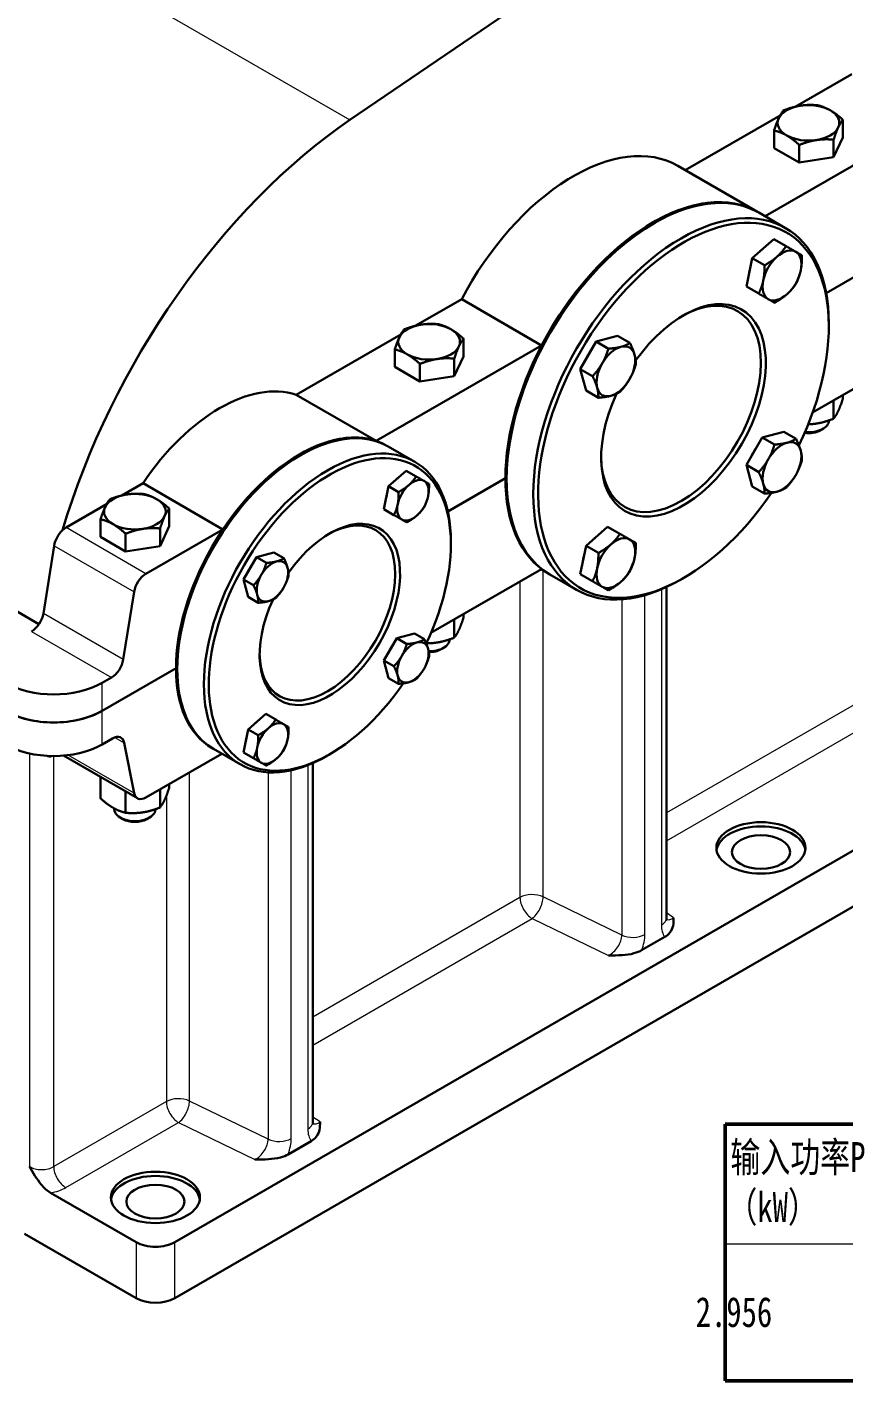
# Model space of a CAD drawing. Header units: millimetres. Extents: x -89 to 1313, y -72 to 900.
# Drawn here: x 766.1 to 861.4, y 142.7 to 300.9 of the extents above; entities that cross this region are included whole.
import ezdxf

# ---------------------------------------------------------------- set-up
doc = ezdxf.new("R2010")
doc.units = ezdxf.units.MM
for name, color, linetype, lineweight in [('PDF_细实线', 7, 'Continuous', 15), ('可见 (ISO)', 7, 'Continuous', 30), ('可见窄的 (ISO)', 7, 'Continuous', 9), ('粗实线层', 7, 'Continuous', 50)]:
    doc.layers.add(name, color=color, linetype=linetype, lineweight=lineweight)

msp = doc.modelspace()

# ---------------------------------------------------------------- linework, layer by layer
at = {"layer": 'PDF_细实线', "color": 0, "ltscale": 3}
msp.add_line((847.5882, 158.7127), (978.577, 158.7127), dxfattribs=at)
at = {"layer": '可见 (ISO)'}
for p, q in [((873.0321, 337.2472), (803.7648, 290.0097)), ((855.771, 291.5555), (862.3686, 295.3646)), ((842.9237, 284.1381), (853.9935, 290.5293)), ((852.2575, 278.7492), (871.7025, 289.9758)), ((861.3238, 287.9694), (861.3238, 290.0258)), ((853.2932, 286.7271), (853.2932, 288.7834)), ((861.3238, 287.9694), (860.2479, 285.6512)), ((856.2326, 285.03), (853.2932, 286.7271)), ((856.2326, 285.03), (856.2326, 287.0864)), ((860.2479, 285.6512), (860.2479, 287.7075)), ((860.2479, 285.6512), (856.2326, 285.03)), ((842.0374, 284.6498), (851.3712, 279.2609)), ((851.3712, 279.2609), (851.5126, 279.1793)), ((854.6239, 277.383), (851.5126, 279.1793)), ((850.729, 273.8582), (853.2527, 276.0962)), ((853.2527, 276.0962), (854.6911, 275.2657)), ((850.0527, 270.5536), (850.729, 273.8582)), ((850.729, 273.8582), (852.1674, 273.0278)), ((859.3679, 269.7905), (867.8091, 274.664)), ((859.3679, 269.7905), (867.8091, 274.664)), ((850.0527, 270.5536), (851.4911, 269.7232)), ((811.4708, 265.9787), (816.8113, 269.0621)), ((816.8113, 269.0621), (826.1451, 263.6732)), ((859.6773, 265.8866), (859.6773, 266.2132)), ((797.4911, 257.9076), (809.6933, 264.9525)), ((817.0236, 262.3927), (817.0236, 264.449)), ((830.6527, 260.9147), (832.5003, 264.1147)), ((832.5003, 264.1147), (835.024, 264.791)), ((832.5003, 264.1147), (833.9386, 263.2843)), ((835.024, 264.791), (836.4624, 263.9605)), ((806.8249, 252.5187), (826.1451, 263.6732)), ((808.993, 261.1504), (808.993, 263.2067)), ((857.7899, 255.8154), (871.7025, 263.8479)), ((811.9324, 259.4533), (808.993, 261.1504)), ((811.9324, 259.4533), (811.9324, 261.5096)), ((817.0236, 262.3927), (815.9477, 260.0745)), ((815.9477, 260.0745), (815.9477, 262.1308)), ((815.9477, 260.0745), (811.9324, 259.4533)), ((830.6527, 260.9147), (832.0911, 260.0843)), ((831.329, 258.391), (830.6527, 260.9147)), ((797.4911, 257.9076), (806.8249, 252.5187)), ((831.329, 258.391), (832.7674, 257.5605)), ((861.3238, 257.8558), (861.3238, 257.4337)), ((860.2479, 257.2346), (860.2479, 255.1155)), ((859.7085, 254.9146), (859.7085, 254.9084)), ((851.9003, 252.9141), (854.424, 253.5904)), ((854.424, 253.5904), (855.8624, 252.7599)), ((858.7021, 253.7533), (859.0057, 253.9287)), ((808.0762, 251.9551), (808.2176, 251.8735)), ((811.3289, 250.0772), (808.2176, 251.8735)), ((850.0527, 249.7141), (851.9003, 252.9141)), ((851.9003, 252.9141), (853.3386, 252.0837)), ((808.2803, 247.2185), (810.3309, 249.0368)), ((810.3309, 249.0368), (811.4961, 248.3641)), ((850.0527, 249.7141), (851.4911, 248.8837)), ((850.729, 247.1904), (850.0527, 249.7141)), ((777.1054, 246.1379), (779.5936, 247.5745)), ((779.5936, 247.5745), (788.9274, 242.1856)), ((807.7309, 244.5335), (808.2803, 247.2185)), ((808.2803, 247.2185), (809.4455, 246.5458)), ((815.1824, 244.2799), (821.9178, 248.1687)), ((815.1824, 244.2799), (821.9178, 248.1687)), ((850.729, 247.1904), (852.1674, 246.3599)), ((770.606, 242.3854), (775.3279, 245.1116)), ((782.6582, 242.5518), (782.6582, 244.6081)), ((783.3098, 158.9256), (931.5194, 244.4944)), ((807.7309, 244.5335), (808.8961, 243.8608)), ((774.6276, 241.3095), (774.6276, 243.3658)), ((779.9398, 236.9966), (788.9274, 242.1856)), ((782.6582, 242.5518), (781.5823, 240.2336)), ((781.5823, 240.2336), (781.5823, 242.2899)), ((831.329, 240.2564), (833.8527, 242.4944)), ((833.8527, 242.4944), (835.2911, 241.6639)), ((777.567, 239.6124), (774.6276, 241.3095)), ((777.567, 239.6124), (777.567, 241.6687)), ((815.5539, 240.4119), (815.5539, 240.7385)), ((767.4474, 231.1173), (752.655, 239.6577)), ((769.2201, 240.2779), (767.9545, 232.3641)), ((781.5823, 240.2336), (777.567, 239.6124)), ((791.3309, 236.3338), (792.832, 238.9338)), ((792.832, 238.9338), (794.8826, 239.4832)), ((792.832, 238.9338), (793.9972, 238.2611)), ((794.8826, 239.4832), (796.0477, 238.8105)), ((830.6527, 236.9518), (831.329, 240.2564)), ((831.329, 240.2564), (832.7674, 239.426)), ((783.3098, 152.3936), (931.5194, 237.9624)), ((813.2227, 230.0846), (826.1451, 237.5453)), ((826.9712, 236.9989), (826.0849, 237.5106)), ((791.3309, 236.3338), (792.4961, 235.6611)), ((791.8803, 234.2832), (791.3309, 236.3338)), ((826.9712, 236.9989), (827.1126, 236.9172)), ((830.2239, 235.1209), (827.1126, 236.9172)), ((830.6527, 236.9518), (832.0911, 236.1214)), ((842.7068, 236.4927), (842.4239, 236.3294)), ((777.2883, 226.9752), (778.5539, 234.889)), ((791.8803, 234.2832), (793.0455, 233.6105)), ((840.7239, 196.7977), (840.7239, 235.4449)), ((815.9477, 231.6578), (815.9477, 229.5387)), ((817.0236, 232.279), (817.0236, 231.8569)), ((807.7309, 226.8653), (809.232, 229.4653)), ((809.232, 229.4653), (811.2826, 230.0147)), ((809.232, 229.4653), (810.3972, 228.7926)), ((811.2826, 230.0147), (812.4477, 229.342)), ((815.4083, 229.3378), (815.4083, 229.3316)), ((814.4018, 228.1766), (814.7055, 228.3519)), ((807.7309, 226.8653), (808.8961, 226.1926)), ((808.2803, 224.8147), (807.7309, 226.8653)), ((774.8245, 220.9793), (783.4512, 225.9599)), ((774.8245, 220.9793), (783.4512, 225.9599)), ((774.8245, 224.2453), (775.9025, 224.8677)), ((808.2803, 224.8147), (809.4455, 224.142)), ((791.8803, 218.8128), (793.9309, 220.6312)), ((793.9309, 220.6312), (795.0961, 219.9585)), ((791.3309, 216.1278), (791.8803, 218.8128)), ((791.8803, 218.8128), (793.0455, 218.1401)), ((776.0176, 217.749), (774.8245, 217.0601)), ((777.4034, 217.2416), (778.5539, 211.376)), ((778.9398, 210.7696), (770.306, 215.7543)), ((779.9398, 210.8687), (788.7899, 215.9783)), ((787.6762, 216.6213), (787.8176, 216.5396)), ((790.9289, 214.7433), (787.8176, 216.5396)), ((791.3309, 216.1278), (792.4961, 215.4551)), ((801.4117, 215.917), (801.1289, 215.7537)), ((799.4288, 172.956), (799.4288, 214.8883)), ((774.6276, 213.2592), (774.6276, 210.7737)), ((782.6582, 212.4381), (782.6582, 212.0161)), ((777.567, 211.5622), (777.567, 209.0767)), ((781.5823, 211.817), (781.5823, 209.6978)), ((776.2429, 209.5814), (776.2429, 209.4908)), ((781.0429, 209.4969), (781.0429, 209.4908)), ((777.2493, 208.3357), (776.9457, 208.5111)), ((780.0364, 208.3357), (780.3401, 208.5111)), ((840.5185, 194.5678), (837.824, 193.0121)), ((799.2234, 170.7261), (796.529, 169.1704)), ((768.7887, 164.6965), (778.7843, 158.9256)), ((765.7735, 159.9054), (778.7843, 152.3936))]:
    msp.add_line(p, q, dxfattribs=at)
for centre, major_axis, start_param, end_param in [((857.3085, 289.6671), (-3.6, 0), 4.97418837, 6.02138592), ((857.3085, 289.6671), (-3.6, 0), 3.92699082, 4.97418837), ((857.3085, 289.6671), (3.6, 0), 6.02138592, 7.06858347), ((807.3958, 245.8264), (-28.4565, -49.288), 4.01733925, 5.10632681), ((857.3085, 289.6671), (-3.6, 0), 6.02138592, 7.06858347), ((857.3085, 289.6671), (3.6, 0), 3.92699082, 4.97418837), ((857.3085, 289.6671), (3.6, 0), 4.97418837, 6.02138592), ((829.8374, 263.5188), (12.2, 21.131), 0, 1.64103518), ((839.3126, 258.0483), (12.2, 21.131), 0, 3.14159265), ((839.1712, 258.1299), (12.2, 21.131), 0, 3.14159265), ((839.3126, 258.0483), (-12.2, -21.131), 3.14159265, 6.28318531), ((842.4239, 256.252), (12.2, 21.131), 5.49778714, 10.21017612), ((842.7068, 256.0887), (-12, -20.7846), 1.70452795, 7.72025001), ((839.1712, 258.1299), (12.2, 21.131), 0, 1.64103518), ((852.4068, 272.8896), (1.46, 2.5288), 0.94927761, 1.1451175), ((854.217, 271.8444), (-1.6, -2.7713), 4.1887902, 5.23598776), ((854.217, 271.8444), (1.6, 2.7713), 0, 1.04719755), ((854.217, 271.8444), (1.6, 2.7713), 5.23598776, 6.28318531), ((852.4068, 272.8896), (1.46, 2.5288), 1.99647516, 2.19231505), ((854.217, 271.8444), (1.6, 2.7713), 4.1887902, 5.23598776), ((854.217, 271.8444), (-1.6, -2.7713), 5.23598776, 6.28318531), ((842.7068, 256.0887), (6.8, 11.7779), 1.73704146, 7.6877365), ((842.4239, 256.252), (6.6, 11.4315), 2.37123349, 7.05354447), ((854.217, 271.8444), (-1.6, -2.7713), 0, 1.04719755), ((813.0083, 264.0904), (-3.6, 0), 4.97418837, 6.02138592), ((813.0083, 264.0904), (-3.6, 0), 3.92699082, 4.97418837), ((813.0083, 264.0904), (-3.6, 0), 6.02138592, 7.06858347), ((813.0083, 264.0904), (3.6, 0), 6.02138592, 7.06858347), ((813.0083, 264.0904), (3.6, 0), 3.92699082, 4.97418837), ((813.0083, 264.0904), (3.6, 0), 4.97418837, 6.02138592), ((833.0068, 261.689), (1.46, 2.5288), 1.36863205, 1.77296061), ((834.817, 260.6438), (-1.6, -2.7713), 3.66519143, 4.71238898), ((834.817, 260.6438), (1.6, 2.7713), 5.75958653, 6.80678408), ((834.817, 260.6438), (1.6, 2.7713), 4.71238898, 5.75958653), ((834.817, 260.6438), (-1.6, -2.7713), 4.71238898, 5.75958653), ((788.5424, 239.6771), (10.2, 17.6669), 0.11619094, 1.45460538), ((834.817, 260.6438), (1.6, 2.7713), 3.66519143, 4.71238898), ((834.817, 260.6438), (-1.6, -2.7713), 5.75958653, 6.80678408), ((797.8762, 234.2882), (10.2, 17.6669), 0, 3.14159265), ((798.0176, 234.2066), (-10.2, -17.6669), 3.14159265, 6.28318531), ((857.3085, 254.9084), (2.4, 0), 4.54175521, 6.28318531), ((798.0176, 234.2066), (10.2, 17.6669), 0, 3.14159265), ((801.1289, 232.4103), (10.2, 17.6669), 5.49778714, 10.21017612), ((797.8762, 234.2882), (10.2, 17.6669), 0.11619094, 1.45460538), ((857.3085, 254.5577), (1.9706, 0), 4.48330829, 5.49788028), ((801.4117, 232.247), (-10, -17.3205), 1.70578312, 7.71899484), ((852.4068, 250.4884), (1.46, 2.5288), 1.36863205, 1.77296061), ((854.217, 249.4432), (-1.6, -2.7713), 3.66519143, 4.71238898), ((854.217, 249.4432), (1.6, 2.7713), 5.75958653, 6.80678408), ((854.217, 249.4432), (-1.6, -2.7713), 4.71238898, 5.75958653), ((854.217, 249.4432), (1.6, 2.7713), 4.71238898, 5.75958653), ((854.217, 249.4432), (1.6, 2.7713), 3.66519143, 4.71238898), ((809.6117, 246.4498), (1.16, 2.0092), 0.9373315, 1.1570636), ((811.1108, 245.5843), (-1.3, -2.2517), 4.1887902, 5.23598776), ((811.1108, 245.5843), (1.3, 2.2517), 0, 1.04719755), ((811.1108, 245.5843), (1.3, 2.2517), 5.23598776, 6.28318531), ((854.217, 249.4432), (-1.6, -2.7713), 5.75958653, 6.80678408), ((778.6429, 244.2495), (-3.6, 0), 4.97418837, 6.02138592), ((778.6429, 244.2495), (-3.6, 0), 3.92699082, 4.97418837), ((778.6429, 244.2495), (3.6, 0), 6.02138592, 7.06858347), ((809.6117, 246.4498), (1.16, 2.0092), 1.98452905, 2.20426115), ((811.1108, 245.5843), (1.3, 2.2517), 4.1887902, 5.23598776), ((778.6429, 244.2495), (-3.6, 0), 6.02138592, 7.06858347), ((778.6429, 244.2495), (3.6, 0), 4.97418837, 6.02138592), ((801.4117, 232.247), (5.8, 10.0459), 1.72759393, 7.69718403), ((801.1289, 232.4103), (5.6, 9.6995), 2.37389589, 7.05088207), ((811.1108, 245.5843), (-1.3, -2.2517), 5.23598776, 6.28318531), ((811.1108, 245.5843), (-1.3, -2.2517), 0, 1.04719755), ((770.606, 240.7524), (-1, -1.7321), 4.22063185, 5.29707428), ((770.606, 240.7524), (1, 1.7321), 0.78539816, 1.0790392), ((778.6429, 244.2495), (3.6, 0), 3.92699082, 4.97418837), ((833.0068, 239.2878), (1.46, 2.5288), 0.94927761, 1.1451175), ((834.817, 238.2426), (-1.6, -2.7713), 4.1887902, 5.23598776), ((834.817, 238.2426), (1.6, 2.7713), 0, 1.04719755), ((834.817, 238.2426), (1.6, 2.7713), 5.23598776, 6.28318531), ((833.0068, 239.2878), (1.46, 2.5288), 1.99647516, 2.19231505), ((834.817, 238.2426), (1.6, 2.7713), 4.1887902, 5.23598776), ((793.2117, 236.9812), (1.16, 2.0092), 1.34389131, 1.79770134), ((794.7108, 236.1157), (-1.3, -2.2517), 3.66519143, 4.71238898), ((794.7108, 236.1157), (1.3, 2.2517), 5.75958653, 6.80678408), ((794.7108, 236.1157), (1.3, 2.2517), 4.71238898, 5.75958653), ((839.1712, 258.1299), (-12.2, -21.131), 6.21294646, 6.28318531), ((834.817, 238.2426), (-1.6, -2.7713), 5.23598776, 6.28318531), ((779.9398, 235.3636), (1, 1.7321), 0.78539816, 2.15548163), ((794.7108, 236.1157), (-1.3, -2.2517), 4.71238898, 5.75958653), ((834.817, 238.2426), (-1.6, -2.7713), 0, 1.04719755), ((794.7108, 236.1157), (-1.3, -2.2517), 5.75958653, 6.80678408), ((794.7108, 236.1157), (1.3, 2.2517), 3.66519143, 4.71238898), ((766.5687, 231.8895), (-1, -1.7321), 0.78539816, 2.15548163), ((813.0083, 229.3316), (2.4, 0), 4.68774316, 6.28318531), ((809.6117, 227.5127), (1.16, 2.0092), 1.34389131, 1.79770134), ((811.1108, 226.6472), (-1.3, -2.2517), 3.66519143, 4.71238898), ((811.1108, 226.6472), (1.3, 2.2517), 5.75958653, 6.80678408), ((811.1108, 226.6472), (1.3, 2.2517), 4.71238898, 5.75958653), ((813.0083, 228.981), (1.9706, 0), 4.69109003, 5.49788028), ((775.9025, 226.5007), (1, 1.7321), 3.92699082, 5.29707428), ((811.1108, 226.6472), (-1.3, -2.2517), 4.71238898, 5.75958653), ((811.1108, 226.6472), (-1.3, -2.2517), 5.75958653, 6.80678408), ((811.1108, 226.6472), (1.3, 2.2517), 3.66519143, 4.71238898), ((769.1677, 227.5113), (8, 0), 3.92699082, 5.49778714), ((769.1677, 224.2453), (-8, 0), 0.78539816, 2.35619449), ((769.1677, 224.2453), (8, 0), 3.92699082, 5.49778714), ((793.2117, 218.0442), (1.16, 2.0092), 0.9373315, 1.1570636), ((794.7108, 217.1786), (-1.3, -2.2517), 4.1887902, 5.23598776), ((794.7108, 217.1786), (1.3, 2.2517), 0, 1.04719755), ((794.7108, 217.1786), (1.3, 2.2517), 5.23598776, 6.28318531), ((769.1677, 220.3261), (8, 0), 3.92699082, 5.49778714), ((776.0176, 216.116), (1, 1.7321), 5.69850001, 7.06858347), ((793.2117, 218.0442), (1.16, 2.0092), 1.98452905, 2.20426115), ((794.7108, 217.1786), (-1.3, -2.2517), 5.23598776, 6.28318531), ((794.7108, 217.1786), (1.3, 2.2517), 4.1887902, 5.23598776), ((794.7108, 217.1786), (-1.3, -2.2517), 0, 1.04719755), ((779.9398, 212.5017), (-1, -1.7321), 5.69850001, 7.06858347), ((778.6429, 209.4908), (2.4, 0), 3.14159265, 6.28318531), ((778.6429, 209.1401), (1.9706, 0), 3.92689768, 5.49788028), ((851.7577, 204.4861), (5.2, 0), 0.08168004, 3.05991262), ((781.047, 163.6613), (5.2, 0), 0.08168004, 3.05991262), ((781.047, 160.232), (-3.2, 0), 0.78539816, 2.35619449), ((781.047, 153.7), (3.2, 0), 3.92699082, 5.49778714)]:
    msp.add_ellipse(centre, major_axis=major_axis, ratio=0.57735027, start_param=start_param, end_param=end_param, dxfattribs=at)
for centre, major_axis in [((851.7577, 204.976), (-5.2, 0)), ((851.7577, 204.4861), (3.4, 0)), ((781.047, 164.1512), (-5.2, 0)), ((781.047, 163.6613), (3.4, 0))]:
    msp.add_ellipse(centre, major_axis=major_axis, ratio=0.57735027, dxfattribs=at)
for points, weights in [([(853.8312, 290.2051), (854.0808, 290.743), (854.3691, 291.1016)], [1, 1.0379548493, 1]), ([(854.3691, 291.1016), (855.445, 291.5306), (856.3768, 291.6748)], [1, 1.0379548493, 1]), ([(856.3768, 291.6748), (857.3085, 291.8189), (858.3844, 291.7228)], [1, 1.0379548493, 1]), ([(858.3844, 291.7228), (859.172, 291.5306), (859.8541, 291.1368)], [1, 1.0379548493, 1]), ([(859.8541, 291.1368), (860.5362, 290.743), (861.3238, 290.0258)], [1, 1.0379548493, 1]), ([(853.2932, 288.7834), (853.5815, 289.6671), (853.8312, 290.2051)], [1, 1.0379548493, 1]), ([(861.3238, 290.0258), (861.0355, 289.6671), (860.7858, 289.1292)], [1, 1.0379548493, 1]), ([(854.7629, 288.1974), (854.0808, 288.5912), (853.2932, 288.7834)], [1, 1.0379548493, 1]), ([(856.2326, 287.0864), (855.445, 287.8036), (854.7629, 288.1974)], [1, 1.0379548493, 1]), ([(860.7858, 289.1292), (860.5362, 288.5912), (860.2479, 287.7075)], [1, 1.0379548493, 1]), ([(858.2403, 287.6595), (857.3085, 287.5153), (856.2326, 287.0864)], [1, 1.0379548493, 1]), ([(860.2479, 287.7075), (859.172, 287.8036), (858.2403, 287.6595)], [1, 1.0379548493, 1]), ([(853.6313, 274.0301), (854.217, 274.5494), (854.6911, 275.2657)], [1, 1.0379548493, 1]), ([(854.6911, 275.2657), (855.3883, 274.8632), (855.817, 274.6157)], [1, 1.0379548493, 1]), ([(852.1674, 273.0278), (853.0457, 273.5108), (853.6313, 274.0301)], [1, 1.0379548493, 1]), ([(855.817, 274.6157), (856.2457, 274.3682), (856.5386, 274.1991)], [1, 1.0379548493, 1]), ([(856.5386, 274.1991), (856.5595, 273.1969), (856.4026, 272.4301)], [1, 1.0379548493, 1]), ([(852.0313, 271.2588), (852.1883, 272.0256), (852.1674, 273.0278)], [1, 1.0379548493, 1]), ([(856.4026, 272.4301), (856.2457, 271.6632), (855.8624, 270.8944)], [1, 1.0379548493, 1]), ([(851.4911, 269.7232), (851.8744, 270.4919), (852.0313, 271.2588)], [1, 1.0379548493, 1]), ([(855.8624, 270.8944), (855.3883, 270.1781), (854.8026, 269.6588)], [1, 1.0379548493, 1]), ([(852.617, 269.0731), (852.1883, 269.3207), (851.4911, 269.7232)], [1, 1.0379548493, 1]), ([(853.3386, 268.6565), (853.0457, 268.8256), (852.617, 269.0731)], [1, 1.0379548493, 1]), ([(854.8026, 269.6588), (854.217, 269.1395), (853.3386, 268.6565)], [1, 1.0379548493, 1]), ([(810.0689, 265.5249), (811.1448, 265.9539), (812.0765, 266.098)], [1, 1.0379548493, 1]), ([(812.0765, 266.098), (813.0083, 266.2421), (814.0842, 266.1461)], [1, 1.0379548493, 1]), ([(814.0842, 266.1461), (814.8718, 265.9539), (815.5539, 265.5601)], [1, 1.0379548493, 1]), ([(808.993, 263.2067), (809.2813, 264.0904), (809.5309, 264.6283)], [1, 1.0379548493, 1]), ([(809.5309, 264.6283), (809.7806, 265.1663), (810.0689, 265.5249)], [1, 1.0379548493, 1]), ([(815.5539, 265.5601), (816.2359, 265.1663), (817.0236, 264.449)], [1, 1.0379548493, 1]), ([(817.0236, 264.449), (816.7353, 264.0904), (816.4856, 263.5524)], [1, 1.0379548493, 1]), ([(810.4627, 262.6207), (809.7806, 263.0145), (808.993, 263.2067)], [1, 1.0379548493, 1]), ([(811.9324, 261.5096), (811.1448, 262.2269), (810.4627, 262.6207)], [1, 1.0379548493, 1]), ([(816.4856, 263.5524), (816.2359, 263.0145), (815.9477, 262.1308)], [1, 1.0379548493, 1]), ([(833.217, 261.5676), (833.6457, 262.3102), (833.9386, 263.2843)], [1, 1.0379548493, 1]), ([(833.9386, 263.2843), (834.817, 263.3488), (835.4026, 263.5057)], [1, 1.0379548493, 1]), ([(835.4026, 263.5057), (835.9883, 263.6626), (836.4624, 263.9605)], [1, 1.0379548493, 1]), ([(836.4624, 263.9605), (836.8457, 263.1676), (837.0026, 262.582)], [1, 1.0379548493, 1]), ([(837.0026, 262.582), (837.1595, 261.9963), (837.1386, 261.4368)], [1, 1.0379548493, 1]), ([(813.94, 262.0827), (813.0083, 261.9386), (811.9324, 261.5096)], [1, 1.0379548493, 1]), ([(815.9477, 262.1308), (814.8718, 262.2269), (813.94, 262.0827)], [1, 1.0379548493, 1]), ([(832.0911, 260.0843), (832.7883, 260.825), (833.217, 261.5676)], [1, 1.0379548493, 1]), ([(837.1386, 261.4368), (836.8457, 260.4626), (836.417, 259.7201)], [1, 1.0379548493, 1]), ([(832.6313, 258.7057), (832.4744, 259.2914), (832.0911, 260.0843)], [1, 1.0379548493, 1]), ([(836.417, 259.7201), (835.9883, 258.9775), (835.2911, 258.2368)], [1, 1.0379548493, 1]), ([(832.7674, 257.5605), (832.7883, 258.1201), (832.6313, 258.7057)], [1, 1.0379548493, 1]), ([(834.2313, 257.782), (833.6457, 257.625), (832.7674, 257.5605)], [1, 1.0379548493, 1]), ([(835.2911, 258.2368), (834.817, 257.9389), (834.2313, 257.782)], [1, 1.0379548493, 1]), ([(860.7858, 256.012), (861.0355, 256.55), (861.3238, 257.4337)], [1, 1.0379548493, 1]), ([(858.2403, 254.5423), (859.172, 254.6865), (860.2479, 255.1155)], [1, 1.0379548493, 1]), ([(860.2479, 255.1155), (860.5362, 255.4741), (860.7858, 256.012)], [1, 1.0379548493, 1]), ([(857.2784, 254.4573), (857.7682, 254.4693), (858.2403, 254.5423)], [1.01897688098, 1.01887584925, 1]), ([(852.617, 250.367), (853.0457, 251.1096), (853.3386, 252.0837)], [1, 1.0379548493, 1]), ([(853.3386, 252.0837), (854.217, 252.1482), (854.8026, 252.3051)], [1, 1.0379548493, 1]), ([(854.8026, 252.3051), (855.3883, 252.462), (855.8624, 252.7599)], [1, 1.0379548493, 1]), ([(855.8624, 252.7599), (856.2457, 251.967), (856.4026, 251.3814)], [1, 1.0379548493, 1]), ([(851.4911, 248.8837), (852.1883, 249.6244), (852.617, 250.367)], [1, 1.0379548493, 1]), ([(856.5386, 250.2362), (856.2457, 249.262), (855.817, 248.5195)], [1, 1.0379548493, 1]), ([(856.4026, 251.3814), (856.5595, 250.7957), (856.5386, 250.2362)], [1, 1.0379548493, 1]), ([(810.635, 247.3601), (811.1108, 247.7821), (811.4961, 248.3641)], [1, 1.0379548493, 1]), ([(811.4961, 248.3641), (812.0625, 248.0371), (812.4108, 247.8359)], [1, 1.0379548493, 1]), ([(852.0313, 247.5051), (851.8744, 248.0908), (851.4911, 248.8837)], [1, 1.0379548493, 1]), ([(855.817, 248.5195), (855.3883, 247.7769), (854.6911, 247.0362)], [1, 1.0379548493, 1]), ([(809.4455, 246.5458), (810.1592, 246.9382), (810.635, 247.3601)], [1, 1.0379548493, 1]), ([(812.4108, 247.8359), (812.7592, 247.6348), (812.9972, 247.4974)], [1, 1.0379548493, 1]), ([(812.9972, 247.4974), (813.0142, 246.6832), (812.8867, 246.0601)], [1, 1.0379548493, 1]), ([(852.1674, 246.3599), (852.1883, 246.9195), (852.0313, 247.5051)], [1, 1.0379548493, 1]), ([(854.6911, 247.0362), (854.217, 246.7383), (853.6313, 246.5814)], [1, 1.0379548493, 1]), ([(775.1656, 244.7874), (775.4152, 245.3254), (775.7035, 245.684)], [1, 1.0379548493, 1]), ([(775.7035, 245.684), (776.7794, 246.113), (777.7111, 246.2571)], [1, 1.0379548493, 1]), ([(777.7111, 246.2571), (778.6429, 246.4013), (779.7188, 246.3052)], [1, 1.0379548493, 1]), ([(779.7188, 246.3052), (780.5064, 246.113), (781.1885, 245.7192)], [1, 1.0379548493, 1]), ([(781.1885, 245.7192), (781.8706, 245.3254), (782.6582, 244.6081)], [1, 1.0379548493, 1]), ([(809.335, 245.1084), (809.4625, 245.7315), (809.4455, 246.5458)], [1, 1.0379548493, 1]), ([(812.8867, 246.0601), (812.7592, 245.4371), (812.4477, 244.8124)], [1, 1.0379548493, 1]), ([(853.6313, 246.5814), (853.0457, 246.4244), (852.1674, 246.3599)], [1, 1.0379548493, 1]), ([(774.6276, 243.3658), (774.9159, 244.2495), (775.1656, 244.7874)], [1, 1.0379548493, 1]), ([(782.1202, 243.7116), (781.8706, 243.1736), (781.5823, 242.2899)], [1, 1.0379548493, 1]), ([(782.6582, 244.6081), (782.3699, 244.2495), (782.1202, 243.7116)], [1, 1.0379548493, 1]), ([(808.8961, 243.8608), (809.2075, 244.4854), (809.335, 245.1084)], [1, 1.0379548493, 1]), ([(809.8108, 243.3326), (809.4625, 243.5337), (808.8961, 243.8608)], [1, 1.0379548493, 1]), ([(811.5867, 243.8084), (811.1108, 243.3865), (810.3972, 242.9941)], [1, 1.0379548493, 1]), ([(812.4477, 244.8124), (812.0625, 244.2304), (811.5867, 243.8084)], [1, 1.0379548493, 1]), ([(776.0973, 242.7798), (775.4152, 243.1736), (774.6276, 243.3658)], [1, 1.0379548493, 1]), ([(777.567, 241.6687), (776.7794, 242.386), (776.0973, 242.7798)], [1, 1.0379548493, 1]), ([(779.5746, 242.2419), (778.6429, 242.0977), (777.567, 241.6687)], [1, 1.0379548493, 1]), ([(781.5823, 242.2899), (780.5064, 242.386), (779.5746, 242.2419)], [1, 1.0379548493, 1]), ([(810.3972, 242.9941), (810.1592, 243.1315), (809.8108, 243.3326)], [1, 1.0379548493, 1]), ([(832.7674, 239.426), (833.6457, 239.909), (834.2313, 240.4283)], [1, 1.0379548493, 1]), ([(834.2313, 240.4283), (834.817, 240.9476), (835.2911, 241.6639)], [1, 1.0379548493, 1]), ([(835.2911, 241.6639), (835.9883, 241.2614), (836.417, 241.0139)], [1, 1.0379548493, 1]), ([(836.417, 241.0139), (836.8457, 240.7664), (837.1386, 240.5973)], [1, 1.0379548493, 1]), ([(837.1386, 240.5973), (837.1595, 239.5951), (837.0026, 238.8283)], [1, 1.0379548493, 1]), ([(795.1867, 238.441), (795.6625, 238.5685), (796.0477, 238.8105)], [1, 1.0379548493, 1]), ([(796.0477, 238.8105), (796.3592, 238.1663), (796.4867, 237.6905)], [1, 1.0379548493, 1]), ([(832.6313, 237.657), (832.7883, 238.4238), (832.7674, 239.426)], [1, 1.0379548493, 1]), ([(837.0026, 238.8283), (836.8457, 238.0614), (836.4624, 237.2927)], [1, 1.0379548493, 1]), ([(793.4108, 236.8663), (793.7592, 237.4696), (793.9972, 238.2611)], [1, 1.0379548493, 1]), ([(793.9972, 238.2611), (794.7108, 238.3135), (795.1867, 238.441)], [1, 1.0379548493, 1]), ([(796.4867, 237.6905), (796.6142, 237.2146), (796.5972, 236.76)], [1, 1.0379548493, 1]), ([(832.0911, 236.1214), (832.4744, 236.8902), (832.6313, 237.657)], [1, 1.0379548493, 1]), ([(836.4624, 237.2927), (835.9883, 236.5763), (835.4026, 236.057)], [1, 1.0379548493, 1]), ([(792.4961, 235.6611), (793.0625, 236.263), (793.4108, 236.8663)], [1, 1.0379548493, 1]), ([(792.935, 234.541), (792.8075, 235.0168), (792.4961, 235.6611)], [1, 1.0379548493, 1]), ([(796.5972, 236.76), (796.3592, 235.9685), (796.0108, 235.3652)], [1, 1.0379548493, 1]), ([(833.217, 235.4714), (832.7883, 235.7189), (832.0911, 236.1214)], [1, 1.0379548493, 1]), ([(835.4026, 236.057), (834.817, 235.5377), (833.9386, 235.0547)], [1, 1.0379548493, 1]), ([(793.0455, 233.6105), (793.0625, 234.0652), (792.935, 234.541)], [1, 1.0379548493, 1]), ([(795.0961, 234.16), (794.7108, 233.918), (794.235, 233.7905)], [1, 1.0379548493, 1]), ([(796.0108, 235.3652), (795.6625, 234.7618), (795.0961, 234.16)], [1, 1.0379548493, 1]), ([(833.9386, 235.0547), (833.6457, 235.2238), (833.217, 235.4714)], [1, 1.0379548493, 1]), ([(794.235, 233.7905), (793.7592, 233.663), (793.0455, 233.6105)], [1, 1.0379548493, 1]), ([(816.4856, 230.4353), (816.7353, 230.9732), (817.0236, 231.8569)], [1, 1.0379548493, 1]), ([(811.5867, 228.9725), (812.0625, 229.1), (812.4477, 229.342)], [1, 1.0379548493, 1]), ([(812.4477, 229.342), (812.7592, 228.6977), (812.8867, 228.2219)], [1, 1.0379548493, 1]), ([(813.94, 228.9656), (814.8718, 229.1097), (815.9477, 229.5387)], [1, 1.0379548493, 1]), ([(815.9477, 229.5387), (816.2359, 229.8973), (816.4856, 230.4353)], [1, 1.0379548493, 1]), ([(809.8108, 227.3977), (810.1592, 228.0011), (810.3972, 228.7926)], [1, 1.0379548493, 1]), ([(810.3972, 228.7926), (811.1108, 228.845), (811.5867, 228.9725)], [1, 1.0379548493, 1]), ([(812.6769, 228.8787), (813.328, 228.8709), (813.94, 228.9656)], [1.01730605857, 1.02460931811, 1]), ([(812.8867, 228.2219), (813.0142, 227.7461), (812.9972, 227.2914)], [1, 1.0379548493, 1]), ([(808.8961, 226.1926), (809.4625, 226.7944), (809.8108, 227.3977)], [1, 1.0379548493, 1]), ([(809.335, 225.0725), (809.2075, 225.5483), (808.8961, 226.1926)], [1, 1.0379548493, 1]), ([(812.9972, 227.2914), (812.7592, 226.5), (812.4108, 225.8966)], [1, 1.0379548493, 1]), ([(809.4455, 224.142), (809.4625, 224.5966), (809.335, 225.0725)], [1, 1.0379548493, 1]), ([(811.4961, 224.6914), (811.1108, 224.4494), (810.635, 224.3219)], [1, 1.0379548493, 1]), ([(812.4108, 225.8966), (812.0625, 225.2933), (811.4961, 224.6914)], [1, 1.0379548493, 1]), ([(810.635, 224.3219), (810.1592, 224.1944), (809.4455, 224.142)], [1, 1.0379548493, 1]), ([(794.235, 218.9545), (794.7108, 219.3764), (795.0961, 219.9585)], [1, 1.0379548493, 1]), ([(795.0961, 219.9585), (795.6625, 219.6314), (796.0108, 219.4303)], [1, 1.0379548493, 1]), ([(793.0455, 218.1401), (793.7592, 218.5325), (794.235, 218.9545)], [1, 1.0379548493, 1]), ([(796.0108, 219.4303), (796.3592, 219.2292), (796.5972, 219.0918)], [1, 1.0379548493, 1]), ([(796.5972, 219.0918), (796.6142, 218.2775), (796.4867, 217.6545)], [1, 1.0379548493, 1]), ([(792.4961, 215.4551), (792.8075, 216.0798), (792.935, 216.7028)], [1, 1.0379548493, 1]), ([(792.935, 216.7028), (793.0625, 217.3259), (793.0455, 218.1401)], [1, 1.0379548493, 1]), ([(796.4867, 217.6545), (796.3592, 217.0314), (796.0477, 216.4068)], [1, 1.0379548493, 1]), ([(793.4108, 214.927), (793.0625, 215.1281), (792.4961, 215.4551)], [1, 1.0379548493, 1]), ([(795.1867, 215.4028), (794.7108, 214.9809), (793.9972, 214.5885)], [1, 1.0379548493, 1]), ([(796.0477, 216.4068), (795.6625, 215.8248), (795.1867, 215.4028)], [1, 1.0379548493, 1]), ([(793.9972, 214.5885), (793.7592, 214.7259), (793.4108, 214.927)], [1, 1.0379548493, 1]), ([(782.1202, 210.5944), (782.3699, 211.1324), (782.6582, 212.0161)], [1, 1.0379548493, 1]), ([(774.6276, 210.7737), (775.4152, 210.0565), (776.0973, 209.6627)], [1, 1.0379548493, 1]), ([(781.5823, 209.6978), (781.8706, 210.0565), (782.1202, 210.5944)], [1, 1.0379548493, 1]), ([(776.0973, 209.6627), (776.7794, 209.2689), (777.567, 209.0767)], [1, 1.0379548493, 1]), ([(777.567, 209.0767), (778.6429, 208.9806), (779.5746, 209.1247)], [1, 1.0379548493, 1]), ([(779.5746, 209.1247), (780.5064, 209.2689), (781.5823, 209.6978)], [1, 1.0379548493, 1])]:
    msp.add_rational_spline(points, weights, degree=2, dxfattribs=at)
for points, knots in [([(841.5631, 196.8039), (841.5631, 196.8028), (841.5631, 196.8016), (841.561, 196.4923), (841.5588, 196.1817), (841.4394, 195.6249), (841.3371, 195.3479), (840.9555, 194.8661), (840.7429, 194.6974), (840.5185, 194.5678)], [-0.001494361, -0.001494361, -0.001494361, -0.001494361, 0, 0, 0.400282659, 0.400282659, 0.726890254, 0.726890254, 0.99517897, 0.99517897, 0.99517897, 0.99517897]), ([(840.7239, 196.7977), (840.7239, 196.7226), (840.7288, 196.6598), (840.7422, 196.564), (840.7506, 196.5311), (840.7589, 196.5045), (840.7609, 196.4999), (840.7609, 196.4999)], [0, 0, 0, 0, 0.147557323, 0.147557323, 0.295114646, 0.295114646, 0.377822509, 0.377822509, 0.377822509, 0.377822509]), ([(837.824, 193.0121), (837.5996, 192.8826), (837.3073, 192.7599), (836.4729, 192.5395), (835.9931, 192.4805), (835.0286, 192.4115), (834.4906, 192.4102), (833.9549, 192.409), (833.9529, 192.409), (833.9509, 192.409)], [0, 0, 0, 0, 0.238017824, 0.238017824, 0.527774435, 0.527774435, 0.882893387, 0.882893387, 0.884219138, 0.884219138, 0.884219138, 0.884219138]), ([(800.2681, 172.9622), (800.2681, 172.9611), (800.268, 172.9599), (800.266, 172.6506), (800.2637, 172.34), (800.1443, 171.7832), (800.0421, 171.5062), (799.6604, 171.0244), (799.4478, 170.8557), (799.2234, 170.7261)], [-0.001494176, -0.001494176, -0.001494176, -0.001494176, 0, 0, 0.400282862, 0.400282862, 0.726890705, 0.726890705, 0.995179625, 0.995179625, 0.995179625, 0.995179625]), ([(799.4288, 172.956), (799.4288, 172.8809), (799.4338, 172.8181), (799.4472, 172.7223), (799.4556, 172.6894), (799.4639, 172.6628), (799.4658, 172.6582), (799.4658, 172.6582)], [0, 0, 0, 0, 0.147557323, 0.147557323, 0.295114646, 0.295114646, 0.377822509, 0.377822509, 0.377822509, 0.377822509]), ([(766.3392, 167.7437), (766.5352, 167.4044), (766.7504, 167.0306), (767.2088, 166.3092), (767.4533, 165.9627), (767.856, 165.4799), (768.0376, 165.2846), (768.4138, 164.9448), (768.6085, 164.8006), (768.7887, 164.6965)], [0, 0, 0, 0, 0.293907048, 0.293907048, 0.587814096, 0.587814096, 0.778972162, 0.778972162, 0.970130228, 0.970130228, 0.970130228, 0.970130228]), ([(796.529, 169.1704), (796.3045, 169.0409), (796.0123, 168.9182), (795.1778, 168.6978), (794.6981, 168.6388), (793.7335, 168.5698), (793.1956, 168.5685), (792.6599, 168.5673), (792.6579, 168.5673), (792.6559, 168.5673)], [0, 0, 0, 0, 0.238017824, 0.238017824, 0.527774435, 0.527774435, 0.882893387, 0.882893387, 0.884219139, 0.884219139, 0.884219139, 0.884219139])]:
    msp.add_open_spline(points, degree=3, knots=knots, dxfattribs=at)
at = {"layer": '可见窄的 (ISO)'}
for p, q in [((745.4992, 323.6494), (803.7648, 290.0097)), ((779.9398, 236.9966), (770.606, 242.3854)), ((769.2201, 240.2779), (778.5539, 234.889)), ((826.3164, 199.2479), (826.3164, 237.3769)), ((823.6167, 236.0855), (823.6167, 199.1799)), ((838.2044, 194.8648), (838.2044, 234.4983)), ((840.1381, 235.1853), (840.1381, 195.9812)), ((835.5046, 234.0069), (835.5046, 194.7967)), ((777.2883, 226.9752), (767.9545, 232.3641)), ((766.5687, 230.2566), (775.9025, 224.8677)), ((870.6393, 226.3284), (840.7239, 209.0567)), ((774.8245, 220.9793), (774.8245, 224.2453)), ((840.7239, 205.7907), (872.0535, 223.8789)), ((774.8245, 217.0601), (774.8245, 220.9793)), ((776.2995, 217.879), (777.4034, 217.2416)), ((766.3392, 216.0056), (766.3392, 167.7437)), ((769.1677, 167.7437), (769.1677, 215.7073)), ((778.5539, 211.376), (770.8689, 215.813)), ((785.0214, 175.4062), (785.0214, 213.8026)), ((794.2095, 213.8002), (794.2095, 170.955)), ((796.9093, 171.0231), (796.9093, 214.0461)), ((798.843, 214.6445), (798.843, 172.1395)), ((782.3216, 211.0676), (782.3216, 175.3382)), ((823.6167, 199.1799), (799.4288, 185.215)), ((835.5046, 194.7967), (826.3164, 199.2479)), ((799.4288, 181.949), (825.0309, 196.7304)), ((825.0309, 196.7304), (833.9509, 192.409)), ((841.5631, 196.8039), (840.7239, 197.3814)), ((782.3216, 175.3382), (769.1677, 167.7437)), ((794.2095, 170.955), (785.0214, 175.4062)), ((770.5819, 165.2942), (783.7358, 172.8887)), ((783.7358, 172.8887), (792.6559, 168.5673)), ((800.2681, 172.9622), (799.4288, 173.5397)), ((778.7843, 158.9256), (778.7843, 152.3936)), ((783.3098, 152.3936), (783.3098, 158.9256))]:
    msp.add_line(p, q, dxfattribs=at)
for centre, major_axis, ratio, start_param, end_param in [((770.3113, 214.7947), (0.8657, -1.8029), 0.52211158, 3.9530972, 3.96878602), ((767.7534, 216.5702), (2, 0), 0.57735027, 5.40617619, 5.43952038), ((825.0309, 198.3634), (2, 0), 0.57735027, 0.87266463, 2.35619449), ((825.0309, 198.3634), (-1, 1.7321), 0.57735027, 0.78539816, 2.35619449), ((825.0309, 198.3634), (0.872, 1.7999), 0.52483389, 3.88700426, 5.45780059), ((838.7239, 196.7977), (2, 0), 0.57735027, 5.49778714, 6.28318531), ((841.5631, 198.4369), (0.8998, 1.802), 0.52617223, 3.21626719, 3.9008286), ((833.9509, 194.042), (-1.1665, -1.6452), 0.62374461, 0.84929753, 2.42009386), ((836.7902, 195.6813), (2, 0), 0.57735027, 4.01425728, 5.49778714), ((835.3651, 193.2255), (2.0153, 3.4641), 0.57734188, 4.97800086, 5.50159964), ((842.9773, 197.6204), (-2.0153, -3.4641), 0.57734188, 5.50159964, 6.02519842), ((783.7358, 174.5217), (2, 0), 0.57735027, 0.87266463, 2.35619449), ((783.7358, 174.5217), (-1, 1.7321), 0.57735027, 0.78539816, 2.35619449), ((783.7358, 174.5217), (0.872, 1.7999), 0.52483389, 3.88700426, 5.45780059), ((797.4288, 172.956), (2, 0), 0.57735027, 5.49778714, 6.28318531), ((800.2681, 174.5952), (0.8998, 1.802), 0.52617223, 3.21626719, 3.9008286), ((792.6559, 170.2003), (-1.1665, -1.6452), 0.62374461, 0.84929753, 2.42009386), ((795.4951, 171.8396), (2, 0), 0.57735027, 4.01425728, 5.49778714), ((794.0701, 169.3838), (2.0153, 3.4641), 0.57734188, 4.97800086, 5.50159964), ((801.6823, 173.7787), (-2.0153, -3.4641), 0.57734188, 5.50159964, 6.02519842), ((767.7534, 168.5602), (-2, 0), 0.57735027, 0.78539816, 2.35619449), ((770.5819, 166.9272), (-1, 1.7321), 0.57735027, 0.78539816, 2.35619449), ((767.7534, 166.9272), (4, 0), 0.57735027, 4.97418837, 5.49778714)]:
    msp.add_ellipse(centre, major_axis=major_axis, ratio=ratio, start_param=start_param, end_param=end_param, dxfattribs=at)
msp.add_open_spline([(768.279, 215.7359), (768.3317, 215.7099), (768.3843, 215.6877), (768.5656, 215.6254), (768.6931, 215.6071), (768.8899, 215.6286), (768.9631, 215.6492), (769.0323, 215.6825)], degree=3, knots=[1.745928926, 1.745928926, 1.745928926, 1.745928926, 1.833614336, 1.833614336, 2.04972255, 2.04972255, 2.184790184, 2.184790184, 2.184790184, 2.184790184], dxfattribs=at)
at = {"layer": '粗实线层', "color": 0, "ltscale": 3}
for p, q in [((847.5882, 172.7127), (978.577, 172.7127)), ((847.5882, 172.7127), (847.5882, 142.7127)), ((847.5882, 142.7127), (978.577, 142.7127))]:
    msp.add_line(p, q, dxfattribs=at)

# ---------------------------------------------------------------- texts
at = {"layer": 'PDF_细实线', "color": 0, "ltscale": 3, "char_height": 3.5, "attachment_point": 5}
for s, width, insert in [('{\\fHYSWLongFangSong|b0|i0|c134|p2;输入功率P\\P\\pxqj;（kW）}', 16.48903, (856.0787, 165.7127)), ('\\pxqj;{\\fHYSWLongFangSong|b0|i0|c134|p2;2.956}', 23.311842, (855.7965, 150.7377))]:
    msp.add_mtext_dynamic_manual_height_columns(s, width=width, gutter_width=1, heights=[15.9045], dxfattribs=dict(at, insert=insert))

doc.saveas('drawing.dxf')
